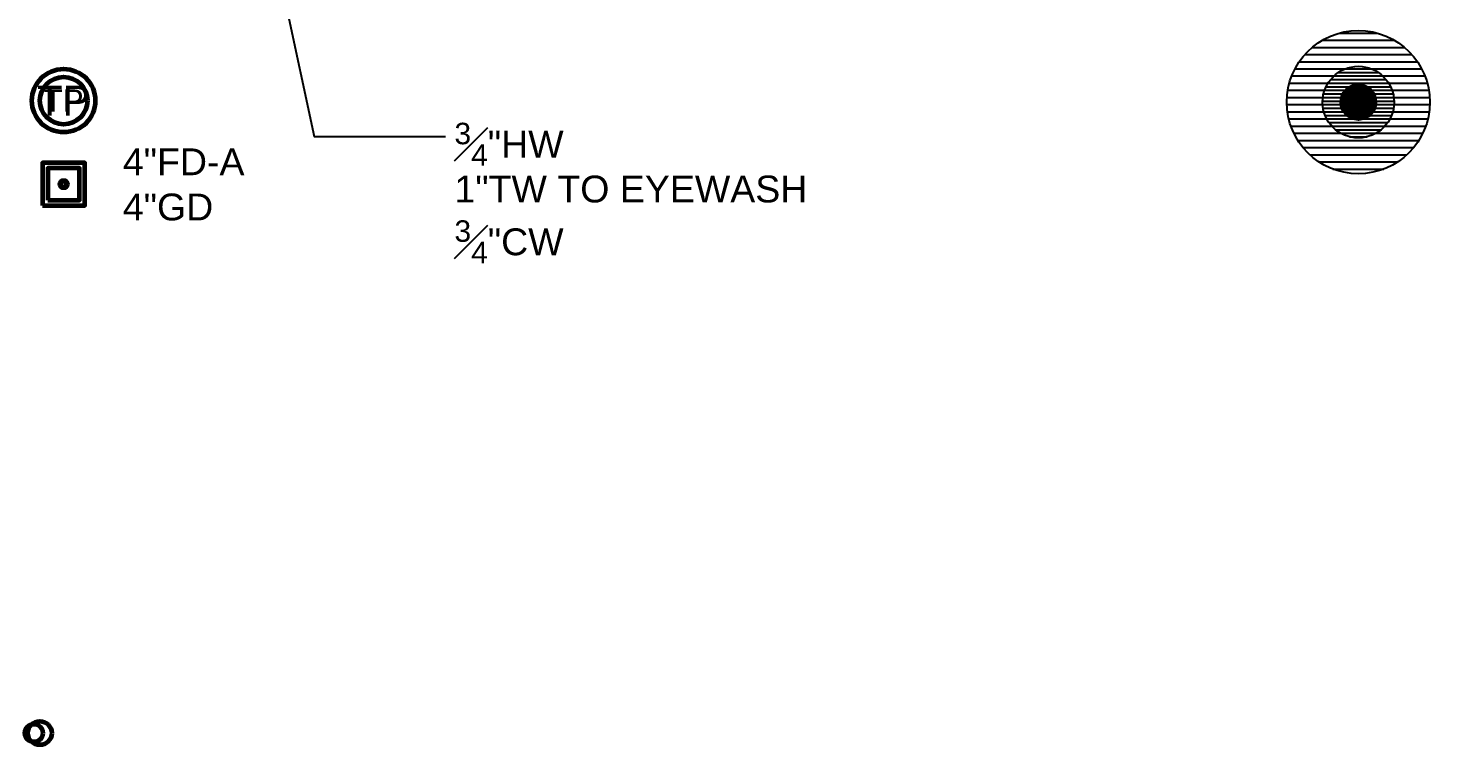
# Model space of a CAD drawing. Extents: x -3956 to 1666, y -2601 to 1886.
# Drawn here: x -2807.9 to -2338, y -2024.3 to -1783.9 of the extents above; entities that cross this region are included whole.
import ezdxf
from ezdxf.enums import TextEntityAlignment as Align

# ---------------------------------------------------------------- set-up
doc = ezdxf.new("R2010")
doc.units = 0
doc.header["$LTSCALE"] = 36
doc.header["$MEASUREMENT"] = 0
for name, color, linetype in [('G-ANNO-TEXT', 70, 'Continuous'), ('P-NDCW-N', 4, 'Continuous'), ('P-NDCW-N @ 1 (1)', 4, 'Continuous'), ('P-NDCW-N @ 1 (2)', 4, 'Continuous'), ('P-NDCW-N @ 12', 4, 'Continuous'), ('P-NDCW-N @ 128', 4, 'Continuous'), ('P-NDCW-N @ 16', 4, 'Continuous'), ('P-NDCW-N @ 192', 4, 'Continuous'), ('P-NDCW-N @ 2', 4, 'Continuous'), ('P-NDCW-N @ 24', 4, 'Continuous'), ('P-NDCW-N @ 384', 4, 'Continuous'), ('P-NDCW-N @ 4', 4, 'Continuous'), ('P-NDCW-N @ 48', 4, 'Continuous'), ('P-NDCW-N @ 64', 4, 'Continuous'), ('P-NDCW-N @ 768', 4, 'Continuous'), ('P-NDCW-N @ 8', 4, 'Continuous'), ('P-NDCW-N @ 96', 4, 'Continuous')]:
    doc.layers.add(name, color=color, linetype=linetype)
for name, color, linetype, lineweight in [('P-OFD-N', 2, 'Continuous', 60), ('P-OFD-N @ 128', 2, 'Continuous', 60), ('P-OFD-N @ 96', 2, 'Continuous', 60), ('P-SAN-N', 6, 'Continuous', 60), ('P-SAN-N @ 128', 6, 'Continuous', 60), ('P-SAN-N @ 96', 6, 'Continuous', 60)]:
    doc.layers.add(name, color=color, linetype=linetype, lineweight=lineweight)
doc.styles.add('Arial', font='arial.ttf')

# ---------------------------------------------------------------- blocks, each defined once
blk = doc.blocks.new('*U17')
at = {"linetype": 'Continuous'}
blk.add_lwpolyline([(-0.0556, -0.0556), (0.0556, -0.0556), (0.0556, 0.0556), (-0.0556, 0.0556)], close=True, dxfattribs=at)
at = {"color": 7, "linetype": 'Continuous'}
blk.add_circle((0, 0), 0.01, dxfattribs=at)
blk = doc.blocks.new('*U1407')
at = {"layer": 'P-SAN-N @ 128', "xscale": 128, "yscale": 128, "zscale": 128}
blk.add_blockref('*U17', (-2796, -1836.26), dxfattribs=at)
at = {"layer": 'P-SAN-N @ 96', "xscale": 96, "yscale": 96, "zscale": 96}
blk.add_blockref('*U17', (-2796, -1836.26), dxfattribs=at)
blk = doc.blocks.new('*U26')
at = {"linetype": 'Continuous'}
blk.add_circle((0, 0), 0.0829, dxfattribs=at)
at = {"layer": 'G-ANNO-TEXT', "linetype": 'Continuous', "style": 'Arial'}
blk.add_text('TP', height=0.07812, dxfattribs=at).set_placement((0, 0), align=Align.MIDDLE)
blk = doc.blocks.new('*U1427')
at = {"layer": 'P-SAN-N @ 128', "xscale": 128, "yscale": 128, "zscale": 128}
blk.add_blockref('*U26', (-2796, -1808.26), dxfattribs=at)
at = {"layer": 'P-SAN-N @ 96', "xscale": 96, "yscale": 96, "zscale": 96}
blk.add_blockref('*U26', (-2796, -1808.26), dxfattribs=at)
blk = doc.blocks.new('*U21')
blk.add_circle((0, 0), 0.0312)
blk = doc.blocks.new('*U1484')
at = {"layer": 'P-OFD-N @ 128', "xscale": 128, "yscale": 128, "zscale": 128}
blk.add_blockref('*U21', (-2804, -2020.26), dxfattribs=at)
at = {"layer": 'P-OFD-N @ 96', "xscale": 96, "yscale": 96, "zscale": 96}
blk.add_blockref('*U21', (-2806, -2020.26), dxfattribs=at)
blk = doc.blocks.new('*U25')
h = blk.add_hatch()
h.set_pattern_fill('ANSI31', color=256, scale=0.025, angle=135)
edge = h.paths.add_edge_path()
edge.add_arc((0, 0), 0.03125, 0, 360)
blk.add_circle((0, 0), 0.03125)
blk = doc.blocks.new('*U1543')
at = {"layer": 'P-NDCW-N @ 1 (1)'}
blk.add_blockref('*U25', (-2362, -1808.76), dxfattribs=at)
at = {"layer": 'P-NDCW-N @ 1 (2)'}
blk.add_blockref('*U25', (-2362, -1808.76), dxfattribs=at)
at = {"layer": 'P-NDCW-N @ 12', "xscale": 12, "yscale": 12, "zscale": 12}
blk.add_blockref('*U25', (-2362, -1808.76), dxfattribs=at)
at = {"layer": 'P-NDCW-N @ 128', "xscale": 128, "yscale": 128, "zscale": 128}
blk.add_blockref('*U25', (-2362, -1808.76), dxfattribs=at)
at = {"layer": 'P-NDCW-N @ 16', "xscale": 16, "yscale": 16, "zscale": 16}
blk.add_blockref('*U25', (-2362, -1808.76), dxfattribs=at)
at = {"layer": 'P-NDCW-N @ 192', "xscale": 192, "yscale": 192, "zscale": 192}
blk.add_blockref('*U25', (-2362, -1808.76), dxfattribs=at)
at = {"layer": 'P-NDCW-N @ 2', "xscale": 2, "yscale": 2, "zscale": 2}
blk.add_blockref('*U25', (-2362, -1808.76), dxfattribs=at)
at = {"layer": 'P-NDCW-N @ 24', "xscale": 24, "yscale": 24, "zscale": 24}
blk.add_blockref('*U25', (-2362, -1808.76), dxfattribs=at)
at = {"layer": 'P-NDCW-N @ 384', "xscale": 384, "yscale": 384, "zscale": 384}
blk.add_blockref('*U25', (-2362, -1808.76), dxfattribs=at)
at = {"layer": 'P-NDCW-N @ 4', "xscale": 4, "yscale": 4, "zscale": 4}
blk.add_blockref('*U25', (-2362, -1808.76), dxfattribs=at)
at = {"layer": 'P-NDCW-N @ 48', "xscale": 48, "yscale": 48, "zscale": 48}
blk.add_blockref('*U25', (-2362, -1808.76), dxfattribs=at)
at = {"layer": 'P-NDCW-N @ 64', "xscale": 64, "yscale": 64, "zscale": 64}
blk.add_blockref('*U25', (-2362, -1808.76), dxfattribs=at)
at = {"layer": 'P-NDCW-N @ 768', "xscale": 768, "yscale": 768, "zscale": 768}
blk.add_blockref('*U25', (-2362, -1808.76), dxfattribs=at)
at = {"layer": 'P-NDCW-N @ 8', "xscale": 8, "yscale": 8, "zscale": 8}
blk.add_blockref('*U25', (-2362, -1808.76), dxfattribs=at)
at = {"layer": 'P-NDCW-N @ 96', "xscale": 96, "yscale": 96, "zscale": 96}
blk.add_blockref('*U25', (-2362, -1808.76), dxfattribs=at)

msp = doc.modelspace()

# ---------------------------------------------------------------- linework, layer by layer
at = {"layer": 'G-ANNO-TEXT'}
msp.add_lwpolyline([(-2721.49, -1775.99), (-2712, -1820.26), (-2668, -1820.26)], dxfattribs=at)

# ---------------------------------------------------------------- block references
at = {"layer": 'P-NDCW-N'}
msp.add_blockref('*U1543', (0, 0), dxfattribs=at)
at = {"layer": 'P-OFD-N'}
msp.add_blockref('*U1484', (0, 0), dxfattribs=at)
at = {"layer": 'P-SAN-N'}
for name in ['*U1427', '*U1407']:
    msp.add_blockref(name, (0, 0), dxfattribs=at)

# ---------------------------------------------------------------- texts
at = {"layer": 'G-ANNO-TEXT', "style": 'Arial'}
for s, p in [('4"FD-A', (-2776.16, -1833.26)), ('4"GD', (-2776.16, -1848.41))]:
    msp.add_text(s, height=9, dxfattribs=at).set_placement(p)
at = {"layer": 'G-ANNO-TEXT', "insert": (-2665, -1815.68), "char_height": 9, "attachment_point": 1, "style": 'Arial'}
msp.add_mtext('\\A1;{\\H0.8x;\\S3#4;\\H1.25x;"HW\\P1"TW TO EYEWASH\\P\\H0.8x;\\S3#4;\\H1.25x;"CW}', dxfattribs=at)

doc.saveas('drawing.dxf')
